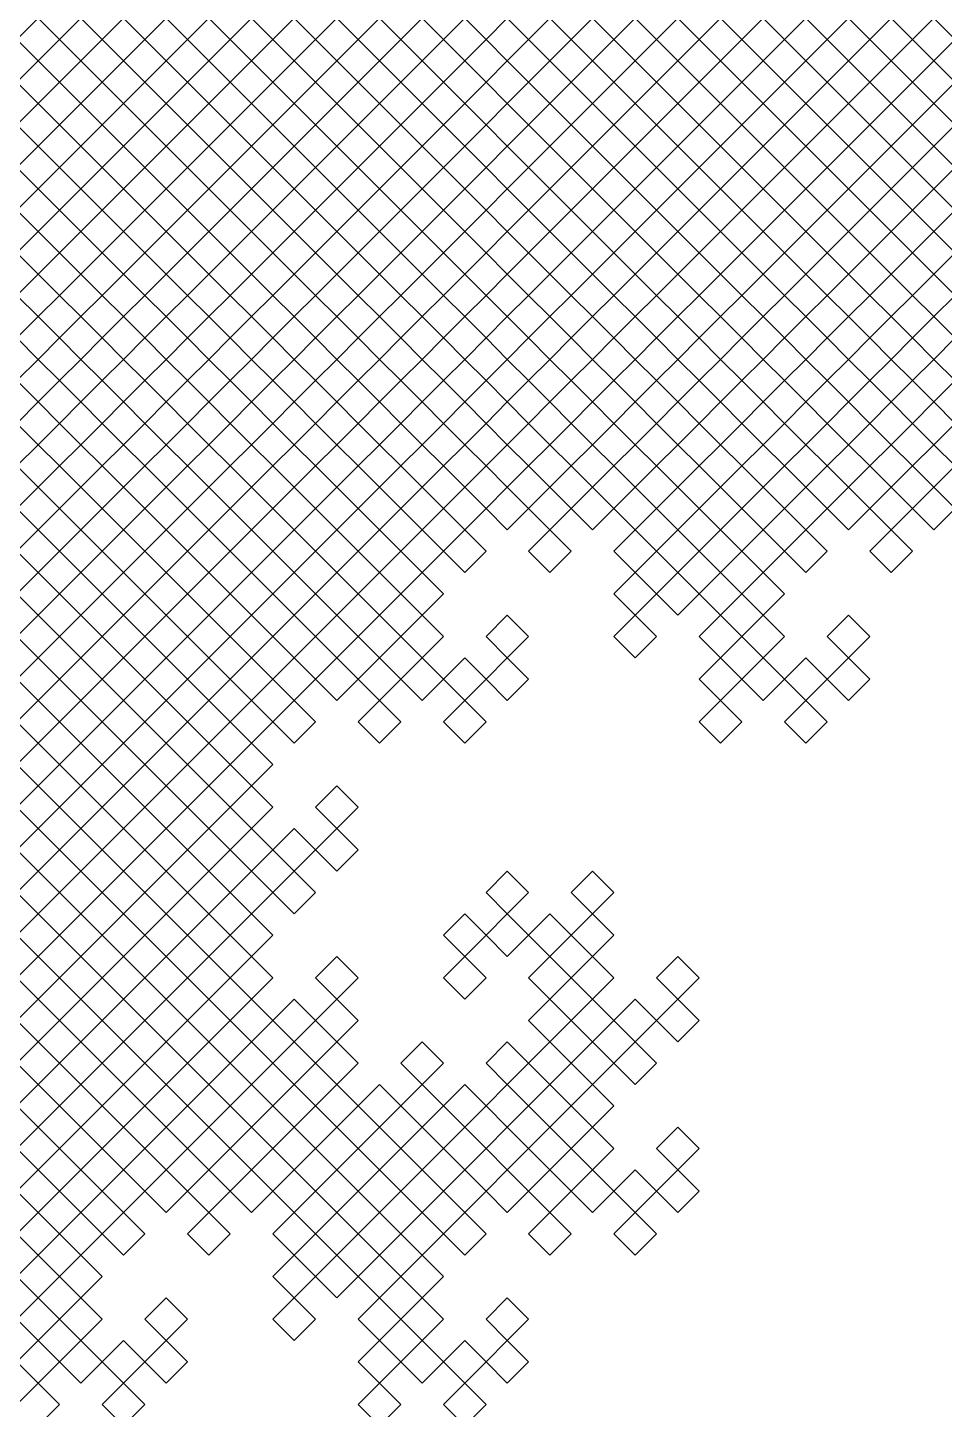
# Model space of a CAD drawing. Header units: metres. Extents: x -0.66 to 2.33, y -0.66 to 1.33.
# Drawn here: x 0.832 to 1.168, y -0.158 to 0.348 of the extents above; entities that cross this region are included whole.
import ezdxf

# ---------------------------------------------------------------- set-up
doc = ezdxf.new("R2010")
doc.units = ezdxf.units.M

msp = doc.modelspace()

# ---------------------------------------------------------------- linework, layer by layer
at = {"color": 6}
for points in [[(0.83594, 0.35156), (0.82812, 0.34375), (0.83594, 0.33594), (0.84375, 0.34375), (0.83594, 0.35156)], [(0.89844, 0.35156), (0.89062, 0.34375), (0.89844, 0.33594), (0.90625, 0.34375), (0.91406, 0.33594), (0.90625, 0.32812), (0.89844, 0.33594), (0.89062, 0.32812), (0.88281, 0.33594), (0.89062, 0.34375), (0.88281, 0.35156), (0.875, 0.34375), (0.88281, 0.33594), (0.875, 0.32812), (0.86719, 0.33594), (0.85938, 0.32812), (0.86719, 0.32031), (0.85938, 0.3125), (0.86719, 0.30469), (0.875, 0.3125), (0.88281, 0.30469), (0.875, 0.29688), (0.86719, 0.30469), (0.85938, 0.29688), (0.85156, 0.30469), (0.85938, 0.3125), (0.85156, 0.32031), (0.84375, 0.3125), (0.83594, 0.32031), (0.84375, 0.32812), (0.85156, 0.32031), (0.85938, 0.32812), (0.85156, 0.33594), (0.85938, 0.34375), (0.85156, 0.35156), (0.84375, 0.34375), (0.85156, 0.33594), (0.84375, 0.32812), (0.83594, 0.33594), (0.82812, 0.32812)], [(1.02344, 0.35156), (1.01562, 0.34375), (1.02344, 0.33594), (1.03125, 0.34375), (1.03906, 0.33594), (1.03125, 0.32812), (1.02344, 0.33594), (1.01562, 0.32812), (1.00781, 0.33594), (1.01562, 0.34375), (1.00781, 0.35156), (1, 0.34375), (1.00781, 0.33594), (1, 0.32812), (0.99219, 0.33594), (0.98438, 0.32812), (0.99219, 0.32031), (0.98438, 0.3125), (0.99219, 0.30469), (1, 0.3125), (1.00781, 0.30469), (1, 0.29688), (0.99219, 0.30469), (0.98438, 0.29688), (0.97656, 0.30469), (0.98438, 0.3125), (0.97656, 0.32031), (0.96875, 0.3125), (0.96094, 0.32031), (0.96875, 0.32812), (0.97656, 0.32031), (0.98438, 0.32812), (0.97656, 0.33594), (0.98438, 0.34375), (0.97656, 0.35156), (0.96875, 0.34375), (0.97656, 0.33594), (0.96875, 0.32812), (0.96094, 0.33594), (0.95312, 0.32812), (0.94531, 0.33594), (0.95312, 0.34375), (0.94531, 0.35156), (0.9375, 0.34375), (0.94531, 0.33594), (0.9375, 0.32812), (0.92969, 0.33594), (0.92188, 0.32812), (0.92969, 0.32031), (0.92188, 0.3125), (0.92969, 0.30469), (0.9375, 0.3125), (0.92969, 0.32031), (0.9375, 0.32812), (0.94531, 0.32031), (0.95312, 0.32812), (0.96094, 0.32031), (0.95312, 0.3125), (0.96094, 0.30469), (0.96875, 0.3125), (0.97656, 0.30469), (0.96875, 0.29688), (0.96094, 0.30469), (0.95312, 0.29688), (0.96094, 0.28906), (0.95312, 0.28125), (0.96094, 0.27344), (0.96875, 0.28125), (0.97656, 0.27344), (0.96875, 0.26562), (0.96094, 0.27344), (0.95312, 0.26562), (0.94531, 0.27344), (0.95312, 0.28125), (0.94531, 0.28906), (0.9375, 0.28125), (0.94531, 0.27344), (0.9375, 0.26562), (0.92969, 0.27344), (0.92188, 0.26562), (0.92969, 0.25781), (0.92188, 0.25), (0.92969, 0.24219), (0.9375, 0.25), (0.92969, 0.25781), (0.9375, 0.26562), (0.94531, 0.25781), (0.95312, 0.26562), (0.96094, 0.25781), (0.95312, 0.25), (0.96094, 0.24219), (0.96875, 0.25), (0.97656, 0.24219), (0.96875, 0.23438), (0.96094, 0.24219), (0.95312, 0.23438), (0.96094, 0.22656), (0.95312, 0.21875), (0.96094, 0.21094), (0.96875, 0.21875), (0.96094, 0.22656), (0.96875, 0.23438), (0.97656, 0.22656), (0.98438, 0.23438), (0.99219, 0.22656), (0.98438, 0.21875), (0.99219, 0.21094), (1, 0.21875), (0.99219, 0.22656), (1, 0.23438), (1.00781, 0.22656), (1.01562, 0.23438), (1.00781, 0.24219), (1.01562, 0.25), (1.00781, 0.25781), (1, 0.25), (0.99219, 0.25781), (1, 0.26562), (1.00781, 0.25781), (1.01562, 0.26562), (1.02344, 0.25781), (1.01562, 0.25), (1.02344, 0.24219), (1.03125, 0.25), (1.03906, 0.24219), (1.03125, 0.23438), (1.02344, 0.24219), (1.01562, 0.23438), (1.02344, 0.22656), (1.01562, 0.21875), (1.02344, 0.21094), (1.03125, 0.21875), (1.03906, 0.21094), (1.03125, 0.20312), (1.02344, 0.21094), (1.01562, 0.20312), (1.00781, 0.21094), (1.01562, 0.21875), (1.00781, 0.22656), (1, 0.21875), (1.00781, 0.21094), (1, 0.20312), (0.99219, 0.21094), (0.98438, 0.20312), (0.99219, 0.19531), (0.98438, 0.1875), (0.99219, 0.17969), (1, 0.1875), (1.00781, 0.17969), (1, 0.17188), (0.99219, 0.17969), (0.98438, 0.17188), (0.97656, 0.17969), (0.98438, 0.1875), (0.97656, 0.19531), (0.96875, 0.1875), (0.96094, 0.19531), (0.96875, 0.20312), (0.97656, 0.19531), (0.98438, 0.20312), (0.97656, 0.21094), (0.98438, 0.21875), (0.97656, 0.22656), (0.96875, 0.21875), (0.97656, 0.21094), (0.96875, 0.20312), (0.96094, 0.21094), (0.95312, 0.20312), (0.94531, 0.21094), (0.95312, 0.21875), (0.94531, 0.22656), (0.9375, 0.21875), (0.94531, 0.21094), (0.9375, 0.20312), (0.92969, 0.21094), (0.92188, 0.20312), (0.92969, 0.19531), (0.92188, 0.1875), (0.92969, 0.17969), (0.9375, 0.1875), (0.94531, 0.17969), (0.9375, 0.17188), (0.92969, 0.17969), (0.92188, 0.17188), (0.91406, 0.17969), (0.92188, 0.1875), (0.91406, 0.19531), (0.90625, 0.1875), (0.89844, 0.19531), (0.90625, 0.20312), (0.91406, 0.19531), (0.92188, 0.20312), (0.91406, 0.21094), (0.92188, 0.21875), (0.91406, 0.22656), (0.90625, 0.21875), (0.89844, 0.22656), (0.90625, 0.23438), (0.91406, 0.22656), (0.92188, 0.23438), (0.92969, 0.22656), (0.92188, 0.21875), (0.92969, 0.21094), (0.9375, 0.21875), (0.92969, 0.22656), (0.9375, 0.23438), (0.94531, 0.22656), (0.95312, 0.23438), (0.94531, 0.24219), (0.95312, 0.25), (0.94531, 0.25781), (0.9375, 0.25), (0.94531, 0.24219), (0.9375, 0.23438), (0.92969, 0.24219), (0.92188, 0.23438), (0.91406, 0.24219), (0.92188, 0.25), (0.91406, 0.25781), (0.90625, 0.25), (0.89844, 0.25781), (0.90625, 0.26562), (0.91406, 0.25781), (0.92188, 0.26562), (0.91406, 0.27344), (0.92188, 0.28125), (0.91406, 0.28906), (0.90625, 0.28125), (0.91406, 0.27344), (0.90625, 0.26562), (0.89844, 0.27344), (0.89062, 0.26562), (0.88281, 0.27344), (0.89062, 0.28125), (0.88281, 0.28906), (0.875, 0.28125), (0.88281, 0.27344), (0.875, 0.26562), (0.86719, 0.27344), (0.85938, 0.26562), (0.86719, 0.25781), (0.85938, 0.25), (0.86719, 0.24219), (0.875, 0.25), (0.88281, 0.24219), (0.875, 0.23438), (0.86719, 0.24219), (0.85938, 0.23438), (0.85156, 0.24219), (0.85938, 0.25), (0.85156, 0.25781), (0.84375, 0.25), (0.83594, 0.25781), (0.84375, 0.26562), (0.85156, 0.25781), (0.85938, 0.26562), (0.85156, 0.27344), (0.85938, 0.28125), (0.85156, 0.28906), (0.84375, 0.28125), (0.83594, 0.28906), (0.84375, 0.29688), (0.85156, 0.28906), (0.85938, 0.29688), (0.86719, 0.28906), (0.85938, 0.28125), (0.86719, 0.27344), (0.875, 0.28125), (0.86719, 0.28906), (0.875, 0.29688), (0.88281, 0.28906), (0.89062, 0.29688), (0.88281, 0.30469), (0.89062, 0.3125), (0.88281, 0.32031), (0.875, 0.3125), (0.86719, 0.32031), (0.875, 0.32812), (0.88281, 0.32031), (0.89062, 0.32812), (0.89844, 0.32031), (0.89062, 0.3125), (0.89844, 0.30469), (0.90625, 0.3125), (0.91406, 0.30469), (0.90625, 0.29688), (0.89844, 0.30469), (0.89062, 0.29688), (0.89844, 0.28906), (0.89062, 0.28125), (0.89844, 0.27344), (0.90625, 0.28125), (0.89844, 0.28906), (0.90625, 0.29688), (0.91406, 0.28906), (0.92188, 0.29688), (0.92969, 0.28906), (0.92188, 0.28125), (0.92969, 0.27344), (0.9375, 0.28125), (0.92969, 0.28906), (0.9375, 0.29688), (0.94531, 0.28906), (0.95312, 0.29688), (0.94531, 0.30469), (0.95312, 0.3125), (0.94531, 0.32031), (0.9375, 0.3125), (0.94531, 0.30469), (0.9375, 0.29688), (0.92969, 0.30469), (0.92188, 0.29688), (0.91406, 0.30469), (0.92188, 0.3125), (0.91406, 0.32031), (0.90625, 0.3125), (0.89844, 0.32031), (0.90625, 0.32812), (0.91406, 0.32031), (0.92188, 0.32812), (0.91406, 0.33594), (0.92188, 0.34375), (0.91406, 0.35156), (0.90625, 0.34375), (0.89844, 0.35156)], [(0.86719, 0.35156), (0.85938, 0.34375), (0.86719, 0.33594), (0.875, 0.34375), (0.86719, 0.35156)], [(0.92969, 0.35156), (0.92188, 0.34375), (0.92969, 0.33594), (0.9375, 0.34375), (0.92969, 0.35156)], [(0.96094, 0.35156), (0.95312, 0.34375), (0.96094, 0.33594), (0.96875, 0.34375), (0.96094, 0.35156)], [(0.99219, 0.35156), (0.98438, 0.34375), (0.99219, 0.33594), (1, 0.34375), (0.99219, 0.35156)], [(1.14844, 0.35156), (1.14062, 0.34375), (1.14844, 0.33594), (1.15625, 0.34375), (1.16406, 0.33594), (1.15625, 0.32812), (1.14844, 0.33594), (1.14062, 0.32812), (1.13281, 0.33594), (1.14062, 0.34375), (1.13281, 0.35156), (1.125, 0.34375), (1.13281, 0.33594), (1.125, 0.32812), (1.11719, 0.33594), (1.10938, 0.32812), (1.11719, 0.32031), (1.10938, 0.3125), (1.11719, 0.30469), (1.125, 0.3125), (1.13281, 0.30469), (1.125, 0.29688), (1.11719, 0.30469), (1.10938, 0.29688), (1.10156, 0.30469), (1.10938, 0.3125), (1.10156, 0.32031), (1.09375, 0.3125), (1.08594, 0.32031), (1.09375, 0.32812), (1.10156, 0.32031), (1.10938, 0.32812), (1.10156, 0.33594), (1.10938, 0.34375), (1.10156, 0.35156), (1.09375, 0.34375), (1.10156, 0.33594), (1.09375, 0.32812), (1.08594, 0.33594), (1.07812, 0.32812), (1.07031, 0.33594), (1.07812, 0.34375), (1.07031, 0.35156), (1.0625, 0.34375), (1.07031, 0.33594), (1.0625, 0.32812), (1.05469, 0.33594), (1.04688, 0.32812), (1.05469, 0.32031), (1.04688, 0.3125), (1.05469, 0.30469), (1.0625, 0.3125), (1.07031, 0.30469), (1.0625, 0.29688), (1.05469, 0.30469), (1.04688, 0.29688), (1.03906, 0.30469), (1.04688, 0.3125), (1.03906, 0.32031), (1.03125, 0.3125), (1.02344, 0.32031), (1.03125, 0.32812), (1.03906, 0.32031), (1.04688, 0.32812), (1.03906, 0.33594), (1.04688, 0.34375), (1.03906, 0.35156), (1.03125, 0.34375), (1.02344, 0.35156)], [(1.05469, 0.35156), (1.04688, 0.34375), (1.05469, 0.33594), (1.0625, 0.34375), (1.05469, 0.35156)], [(1.08594, 0.35156), (1.07812, 0.34375), (1.08594, 0.33594), (1.09375, 0.34375), (1.08594, 0.35156)], [(1.11719, 0.35156), (1.10938, 0.34375), (1.11719, 0.33594), (1.125, 0.34375), (1.11719, 0.35156)], [(1.17188, 0.29688), (1.16406, 0.30469), (1.17188, 0.3125), (1.16406, 0.32031), (1.15625, 0.3125), (1.14844, 0.32031), (1.15625, 0.32812), (1.16406, 0.32031), (1.17188, 0.32812), (1.16406, 0.33594), (1.17188, 0.34375), (1.16406, 0.35156), (1.15625, 0.34375), (1.14844, 0.35156)], [(0.82812, 0.32812), (0.83594, 0.32031), (0.82812, 0.3125), (0.83594, 0.30469), (0.84375, 0.3125), (0.85156, 0.30469), (0.84375, 0.29688), (0.83594, 0.30469), (0.82812, 0.29688), (0.83594, 0.28906), (0.82812, 0.28125), (0.83594, 0.27344), (0.84375, 0.28125), (0.85156, 0.27344), (0.84375, 0.26562), (0.83594, 0.27344), (0.82812, 0.26562)], [(0.83594, -0.16406), (0.84375, -0.15625), (0.83594, -0.14844), (0.84375, -0.14062), (0.85156, -0.14844), (0.85938, -0.14062), (0.86719, -0.14844), (0.85938, -0.15625), (0.86719, -0.16406), (0.875, -0.15625), (0.86719, -0.14844), (0.875, -0.14062), (0.88281, -0.14844), (0.89062, -0.14062), (0.88281, -0.13281), (0.89062, -0.125), (0.88281, -0.11719), (0.875, -0.125), (0.88281, -0.13281), (0.875, -0.14062), (0.86719, -0.13281), (0.85938, -0.14062), (0.85156, -0.13281), (0.85938, -0.125), (0.85156, -0.11719), (0.84375, -0.125), (0.83594, -0.11719), (0.84375, -0.10938), (0.85156, -0.11719), (0.85938, -0.10938), (0.85156, -0.10156), (0.85938, -0.09375), (0.85156, -0.08594), (0.84375, -0.09375), (0.83594, -0.08594), (0.84375, -0.07812), (0.85156, -0.08594), (0.85938, -0.07812), (0.86719, -0.08594), (0.85938, -0.09375), (0.86719, -0.10156), (0.875, -0.09375), (0.86719, -0.08594), (0.875, -0.07812), (0.88281, -0.08594), (0.89062, -0.07812), (0.88281, -0.07031), (0.89062, -0.0625), (0.88281, -0.05469), (0.875, -0.0625), (0.86719, -0.05469), (0.875, -0.04688), (0.88281, -0.05469), (0.89062, -0.04688), (0.89844, -0.05469), (0.89062, -0.0625), (0.89844, -0.07031), (0.90625, -0.0625), (0.91406, -0.07031), (0.90625, -0.07812), (0.89844, -0.07031), (0.89062, -0.07812), (0.89844, -0.08594), (0.89062, -0.09375), (0.89844, -0.10156), (0.90625, -0.09375), (0.89844, -0.08594), (0.90625, -0.07812), (0.91406, -0.08594), (0.92188, -0.07812), (0.92969, -0.08594), (0.92188, -0.09375), (0.92969, -0.10156), (0.9375, -0.09375), (0.92969, -0.08594), (0.9375, -0.07812), (0.94531, -0.08594), (0.95312, -0.07812), (0.94531, -0.07031), (0.95312, -0.0625), (0.94531, -0.05469), (0.9375, -0.0625), (0.92969, -0.05469), (0.9375, -0.04688), (0.94531, -0.05469), (0.95312, -0.04688), (0.96094, -0.05469), (0.95312, -0.0625), (0.96094, -0.07031), (0.96875, -0.0625), (0.97656, -0.07031), (0.96875, -0.07812), (0.96094, -0.07031), (0.95312, -0.07812), (0.96094, -0.08594), (0.95312, -0.09375), (0.96094, -0.10156), (0.96875, -0.09375), (0.97656, -0.10156), (0.96875, -0.10938), (0.96094, -0.10156), (0.95312, -0.10938), (0.94531, -0.10156), (0.95312, -0.09375), (0.94531, -0.08594), (0.9375, -0.09375), (0.94531, -0.10156), (0.9375, -0.10938), (0.92969, -0.10156), (0.92188, -0.10938), (0.92969, -0.11719), (0.92188, -0.125), (0.92969, -0.13281), (0.9375, -0.125), (0.92969, -0.11719), (0.9375, -0.10938), (0.94531, -0.11719), (0.95312, -0.10938), (0.96094, -0.11719), (0.95312, -0.125), (0.96094, -0.13281), (0.96875, -0.125), (0.97656, -0.13281), (0.96875, -0.14062), (0.96094, -0.13281), (0.95312, -0.14062), (0.96094, -0.14844), (0.95312, -0.15625), (0.96094, -0.16406), (0.96875, -0.15625), (0.96094, -0.14844), (0.96875, -0.14062), (0.97656, -0.14844), (0.98438, -0.14062), (0.99219, -0.14844), (0.98438, -0.15625), (0.99219, -0.16406), (1, -0.15625), (0.99219, -0.14844), (1, -0.14062), (1.00781, -0.14844), (1.01562, -0.14062), (1.00781, -0.13281), (1.01562, -0.125), (1.00781, -0.11719), (1, -0.125), (1.00781, -0.13281), (1, -0.14062), (0.99219, -0.13281), (0.98438, -0.14062), (0.97656, -0.13281), (0.98438, -0.125), (0.97656, -0.11719), (0.96875, -0.125), (0.96094, -0.11719), (0.96875, -0.10938), (0.97656, -0.11719), (0.98438, -0.10938), (0.97656, -0.10156), (0.98438, -0.09375), (0.97656, -0.08594), (0.96875, -0.09375), (0.96094, -0.08594), (0.96875, -0.07812), (0.97656, -0.08594), (0.98438, -0.07812), (0.99219, -0.08594), (0.98438, -0.09375), (0.99219, -0.10156), (1, -0.09375), (0.99219, -0.08594), (1, -0.07812), (1.00781, -0.08594), (1.01562, -0.07812), (1.00781, -0.07031), (1.01562, -0.0625), (1.00781, -0.05469), (1, -0.0625), (0.99219, -0.05469), (1, -0.04688), (1.00781, -0.05469), (1.01562, -0.04688), (1.02344, -0.05469), (1.01562, -0.0625), (1.02344, -0.07031), (1.03125, -0.0625), (1.03906, -0.07031), (1.03125, -0.07812), (1.02344, -0.07031), (1.01562, -0.07812), (1.02344, -0.08594), (1.01562, -0.09375), (1.02344, -0.10156), (1.03125, -0.09375), (1.02344, -0.08594), (1.03125, -0.07812), (1.03906, -0.08594), (1.04688, -0.07812), (1.05469, -0.08594), (1.04688, -0.09375), (1.05469, -0.10156), (1.0625, -0.09375), (1.05469, -0.08594), (1.0625, -0.07812), (1.07031, -0.08594), (1.07812, -0.07812), (1.07031, -0.07031), (1.07812, -0.0625), (1.07031, -0.05469), (1.0625, -0.0625), (1.07031, -0.07031), (1.0625, -0.07812), (1.05469, -0.07031), (1.04688, -0.07812), (1.03906, -0.07031), (1.04688, -0.0625), (1.03906, -0.05469), (1.03125, -0.0625), (1.02344, -0.05469), (1.03125, -0.04688), (1.03906, -0.05469), (1.04688, -0.04688), (1.03906, -0.03906), (1.04688, -0.03125), (1.03906, -0.02344), (1.03125, -0.03125), (1.02344, -0.02344), (1.03125, -0.01562), (1.03906, -0.02344), (1.04688, -0.01562), (1.05469, -0.02344), (1.04688, -0.03125), (1.05469, -0.03906), (1.0625, -0.03125), (1.05469, -0.02344), (1.0625, -0.01562), (1.07031, -0.02344), (1.07812, -0.01562), (1.07031, -0.00781), (1.07812, 0), (1.07031, 0.00781), (1.0625, 0), (1.07031, -0.00781), (1.0625, -0.01562), (1.05469, -0.00781), (1.04688, -0.01562), (1.03906, -0.00781), (1.04688, 0), (1.03906, 0.00781), (1.03125, 0), (1.02344, 0.00781), (1.03125, 0.01562), (1.03906, 0.00781), (1.04688, 0.01562), (1.03906, 0.02344), (1.04688, 0.03125), (1.03906, 0.03906), (1.03125, 0.03125), (1.03906, 0.02344), (1.03125, 0.01562), (1.02344, 0.02344), (1.01562, 0.01562), (1.00781, 0.02344), (1.01562, 0.03125), (1.00781, 0.03906), (1, 0.03125), (1.00781, 0.02344), (1, 0.01562), (0.99219, 0.02344), (0.98438, 0.01562), (0.99219, 0.00781), (0.98438, 0), (0.99219, -0.00781), (1, 0), (0.99219, 0.00781), (1, 0.01562), (1.00781, 0.00781), (1.01562, 0.01562), (1.02344, 0.00781), (1.01562, 0), (1.02344, -0.00781), (1.03125, 0), (1.03906, -0.00781), (1.03125, -0.01562), (1.02344, -0.00781), (1.01562, -0.01562), (1.02344, -0.02344), (1.01562, -0.03125), (1.02344, -0.03906), (1.03125, -0.03125), (1.03906, -0.03906), (1.03125, -0.04688), (1.02344, -0.03906), (1.01562, -0.04688), (1.00781, -0.03906), (1.01562, -0.03125), (1.00781, -0.02344), (1, -0.03125), (1.00781, -0.03906), (1, -0.04688), (0.99219, -0.03906), (0.98438, -0.04688), (0.99219, -0.05469), (0.98438, -0.0625), (0.99219, -0.07031), (1, -0.0625), (1.00781, -0.07031), (1, -0.07812), (0.99219, -0.07031), (0.98438, -0.07812), (0.97656, -0.07031), (0.98438, -0.0625), (0.97656, -0.05469), (0.96875, -0.0625), (0.96094, -0.05469), (0.96875, -0.04688), (0.97656, -0.05469), (0.98438, -0.04688), (0.97656, -0.03906), (0.98438, -0.03125), (0.97656, -0.02344), (0.96875, -0.03125), (0.97656, -0.03906), (0.96875, -0.04688), (0.96094, -0.03906), (0.95312, -0.04688), (0.94531, -0.03906), (0.95312, -0.03125), (0.94531, -0.02344), (0.9375, -0.03125), (0.94531, -0.03906), (0.9375, -0.04688), (0.92969, -0.03906), (0.92188, -0.04688), (0.92969, -0.05469), (0.92188, -0.0625), (0.92969, -0.07031), (0.9375, -0.0625), (0.94531, -0.07031), (0.9375, -0.07812), (0.92969, -0.07031), (0.92188, -0.07812), (0.91406, -0.07031), (0.92188, -0.0625), (0.91406, -0.05469), (0.90625, -0.0625), (0.89844, -0.05469), (0.90625, -0.04688), (0.91406, -0.05469), (0.92188, -0.04688), (0.91406, -0.03906), (0.92188, -0.03125), (0.91406, -0.02344), (0.90625, -0.03125), (0.89844, -0.02344), (0.90625, -0.01562), (0.91406, -0.02344), (0.92188, -0.01562), (0.92969, -0.02344), (0.92188, -0.03125), (0.92969, -0.03906), (0.9375, -0.03125), (0.92969, -0.02344), (0.9375, -0.01562), (0.94531, -0.02344), (0.95312, -0.01562), (0.94531, -0.00781), (0.95312, 0), (0.94531, 0.00781), (0.9375, 0), (0.94531, -0.00781), (0.9375, -0.01562), (0.92969, -0.00781), (0.92188, -0.01562), (0.91406, -0.00781), (0.92188, 0), (0.91406, 0.00781), (0.90625, 0), (0.89844, 0.00781), (0.90625, 0.01562), (0.91406, 0.00781), (0.92188, 0.01562), (0.91406, 0.02344), (0.92188, 0.03125), (0.91406, 0.03906), (0.90625, 0.03125), (0.91406, 0.02344), (0.90625, 0.01562), (0.89844, 0.02344), (0.89062, 0.01562), (0.88281, 0.02344), (0.89062, 0.03125), (0.88281, 0.03906), (0.875, 0.03125), (0.88281, 0.02344), (0.875, 0.01562), (0.86719, 0.02344), (0.85938, 0.01562), (0.86719, 0.00781), (0.85938, 0), (0.86719, -0.00781), (0.875, 0), (0.88281, -0.00781), (0.875, -0.01562), (0.86719, -0.00781), (0.85938, -0.01562), (0.85156, -0.00781), (0.85938, 0), (0.85156, 0.00781), (0.84375, 0), (0.83594, 0.00781), (0.84375, 0.01562), (0.85156, 0.00781), (0.85938, 0.01562), (0.85156, 0.02344), (0.85938, 0.03125), (0.85156, 0.03906), (0.84375, 0.03125), (0.83594, 0.03906), (0.84375, 0.04688), (0.85156, 0.03906), (0.85938, 0.04688), (0.86719, 0.03906), (0.85938, 0.03125), (0.86719, 0.02344), (0.875, 0.03125), (0.86719, 0.03906), (0.875, 0.04688), (0.88281, 0.03906), (0.89062, 0.04688), (0.88281, 0.05469), (0.89062, 0.0625), (0.88281, 0.07031), (0.875, 0.0625), (0.86719, 0.07031), (0.875, 0.07812), (0.88281, 0.07031), (0.89062, 0.07812), (0.89844, 0.07031), (0.89062, 0.0625), (0.89844, 0.05469), (0.90625, 0.0625), (0.91406, 0.05469), (0.90625, 0.04688), (0.89844, 0.05469), (0.89062, 0.04688), (0.89844, 0.03906), (0.89062, 0.03125), (0.89844, 0.02344), (0.90625, 0.03125), (0.89844, 0.03906), (0.90625, 0.04688), (0.91406, 0.03906), (0.92188, 0.04688), (0.92969, 0.03906), (0.92188, 0.03125), (0.92969, 0.02344), (0.9375, 0.03125), (0.92969, 0.03906), (0.9375, 0.04688), (0.94531, 0.03906), (0.95312, 0.04688), (0.94531, 0.05469), (0.95312, 0.0625), (0.94531, 0.07031), (0.9375, 0.0625), (0.94531, 0.05469), (0.9375, 0.04688), (0.92969, 0.05469), (0.92188, 0.04688), (0.91406, 0.05469), (0.92188, 0.0625), (0.91406, 0.07031), (0.90625, 0.0625), (0.89844, 0.07031), (0.90625, 0.07812), (0.91406, 0.07031), (0.92188, 0.07812), (0.91406, 0.08594), (0.92188, 0.09375), (0.91406, 0.10156), (0.90625, 0.09375), (0.89844, 0.10156), (0.90625, 0.10938), (0.91406, 0.10156), (0.92188, 0.10938), (0.92969, 0.10156), (0.92188, 0.09375), (0.92969, 0.08594), (0.9375, 0.09375), (0.92969, 0.10156), (0.9375, 0.10938), (0.94531, 0.10156), (0.95312, 0.10938), (0.94531, 0.11719), (0.95312, 0.125), (0.94531, 0.13281), (0.9375, 0.125), (0.94531, 0.11719), (0.9375, 0.10938), (0.92969, 0.11719), (0.92188, 0.10938), (0.91406, 0.11719), (0.92188, 0.125), (0.91406, 0.13281), (0.90625, 0.125), (0.89844, 0.13281), (0.90625, 0.14062), (0.91406, 0.13281), (0.92188, 0.14062), (0.91406, 0.14844), (0.92188, 0.15625), (0.91406, 0.16406), (0.90625, 0.15625), (0.91406, 0.14844), (0.90625, 0.14062), (0.89844, 0.14844), (0.89062, 0.14062), (0.88281, 0.14844), (0.89062, 0.15625), (0.88281, 0.16406), (0.875, 0.15625), (0.88281, 0.14844), (0.875, 0.14062), (0.86719, 0.14844), (0.85938, 0.14062), (0.86719, 0.13281), (0.85938, 0.125), (0.86719, 0.11719), (0.875, 0.125), (0.88281, 0.11719), (0.875, 0.10938), (0.86719, 0.11719), (0.85938, 0.10938), (0.85156, 0.11719), (0.85938, 0.125), (0.85156, 0.13281), (0.84375, 0.125), (0.83594, 0.13281), (0.84375, 0.14062), (0.85156, 0.13281), (0.85938, 0.14062), (0.85156, 0.14844), (0.85938, 0.15625), (0.85156, 0.16406), (0.84375, 0.15625), (0.83594, 0.16406), (0.84375, 0.17188), (0.85156, 0.16406), (0.85938, 0.17188), (0.86719, 0.16406), (0.85938, 0.15625), (0.86719, 0.14844), (0.875, 0.15625), (0.86719, 0.16406), (0.875, 0.17188), (0.88281, 0.16406), (0.89062, 0.17188), (0.88281, 0.17969), (0.89062, 0.1875), (0.88281, 0.19531), (0.875, 0.1875), (0.86719, 0.19531), (0.875, 0.20312), (0.88281, 0.19531), (0.89062, 0.20312), (0.89844, 0.19531), (0.89062, 0.1875), (0.89844, 0.17969), (0.90625, 0.1875), (0.91406, 0.17969), (0.90625, 0.17188), (0.89844, 0.17969), (0.89062, 0.17188), (0.89844, 0.16406), (0.89062, 0.15625), (0.89844, 0.14844), (0.90625, 0.15625), (0.89844, 0.16406), (0.90625, 0.17188), (0.91406, 0.16406), (0.92188, 0.17188), (0.92969, 0.16406), (0.92188, 0.15625), (0.92969, 0.14844), (0.9375, 0.15625), (0.92969, 0.16406), (0.9375, 0.17188), (0.94531, 0.16406), (0.95312, 0.17188), (0.94531, 0.17969), (0.95312, 0.1875), (0.94531, 0.19531), (0.9375, 0.1875), (0.92969, 0.19531), (0.9375, 0.20312), (0.94531, 0.19531), (0.95312, 0.20312), (0.96094, 0.19531), (0.95312, 0.1875), (0.96094, 0.17969), (0.96875, 0.1875), (0.97656, 0.17969), (0.96875, 0.17188), (0.96094, 0.17969), (0.95312, 0.17188), (0.96094, 0.16406), (0.95312, 0.15625), (0.96094, 0.14844), (0.96875, 0.15625), (0.97656, 0.14844), (0.96875, 0.14062), (0.96094, 0.14844), (0.95312, 0.14062), (0.94531, 0.14844), (0.95312, 0.15625), (0.94531, 0.16406), (0.9375, 0.15625), (0.94531, 0.14844), (0.9375, 0.14062), (0.92969, 0.14844), (0.92188, 0.14062), (0.92969, 0.13281), (0.92188, 0.125), (0.92969, 0.11719), (0.9375, 0.125), (0.92969, 0.13281), (0.9375, 0.14062), (0.94531, 0.13281), (0.95312, 0.14062), (0.96094, 0.13281), (0.95312, 0.125), (0.96094, 0.11719), (0.96875, 0.125), (0.97656, 0.11719), (0.96875, 0.10938), (0.96094, 0.11719), (0.95312, 0.10938), (0.96094, 0.10156), (0.95312, 0.09375), (0.96094, 0.08594), (0.96875, 0.09375), (0.96094, 0.10156), (0.96875, 0.10938), (0.97656, 0.10156), (0.98438, 0.10938), (0.99219, 0.10156), (0.98438, 0.09375), (0.99219, 0.08594), (1, 0.09375), (0.99219, 0.10156), (1, 0.10938), (1.00781, 0.10156), (1.01562, 0.10938), (1.00781, 0.11719), (1.01562, 0.125), (1.00781, 0.13281), (1, 0.125), (1.00781, 0.11719), (1, 0.10938), (0.99219, 0.11719), (0.98438, 0.10938), (0.97656, 0.11719), (0.98438, 0.125), (0.97656, 0.13281), (0.96875, 0.125), (0.96094, 0.13281), (0.96875, 0.14062), (0.97656, 0.13281), (0.98438, 0.14062), (0.97656, 0.14844), (0.98438, 0.15625), (0.97656, 0.16406), (0.96875, 0.15625), (0.96094, 0.16406), (0.96875, 0.17188), (0.97656, 0.16406), (0.98438, 0.17188), (0.99219, 0.16406), (0.98438, 0.15625), (0.99219, 0.14844), (1, 0.15625), (0.99219, 0.16406), (1, 0.17188), (1.00781, 0.16406), (1.01562, 0.17188), (1.00781, 0.17969), (1.01562, 0.1875), (1.00781, 0.19531), (1, 0.1875), (0.99219, 0.19531), (1, 0.20312), (1.00781, 0.19531), (1.01562, 0.20312), (1.02344, 0.19531), (1.01562, 0.1875), (1.02344, 0.17969), (1.03125, 0.1875), (1.03906, 0.17969), (1.03125, 0.17188), (1.02344, 0.17969), (1.01562, 0.17188), (1.02344, 0.16406), (1.01562, 0.15625), (1.02344, 0.14844), (1.03125, 0.15625), (1.02344, 0.16406), (1.03125, 0.17188), (1.03906, 0.16406), (1.04688, 0.17188), (1.05469, 0.16406), (1.04688, 0.15625), (1.05469, 0.14844), (1.0625, 0.15625), (1.05469, 0.16406), (1.0625, 0.17188), (1.07031, 0.16406), (1.07812, 0.17188), (1.07031, 0.17969), (1.07812, 0.1875), (1.07031, 0.19531), (1.0625, 0.1875), (1.07031, 0.17969), (1.0625, 0.17188), (1.05469, 0.17969), (1.04688, 0.17188), (1.03906, 0.17969), (1.04688, 0.1875), (1.03906, 0.19531), (1.03125, 0.1875), (1.02344, 0.19531), (1.03125, 0.20312), (1.03906, 0.19531), (1.04688, 0.20312), (1.03906, 0.21094), (1.04688, 0.21875), (1.03906, 0.22656), (1.03125, 0.21875), (1.02344, 0.22656), (1.03125, 0.23438), (1.03906, 0.22656), (1.04688, 0.23438), (1.05469, 0.22656), (1.04688, 0.21875), (1.05469, 0.21094), (1.0625, 0.21875), (1.05469, 0.22656), (1.0625, 0.23438), (1.07031, 0.22656), (1.07812, 0.23438), (1.07031, 0.24219), (1.07812, 0.25), (1.07031, 0.25781), (1.0625, 0.25), (1.07031, 0.24219), (1.0625, 0.23438), (1.05469, 0.24219), (1.04688, 0.23438), (1.03906, 0.24219), (1.04688, 0.25), (1.03906, 0.25781), (1.03125, 0.25), (1.02344, 0.25781), (1.03125, 0.26562), (1.03906, 0.25781), (1.04688, 0.26562), (1.03906, 0.27344), (1.04688, 0.28125), (1.03906, 0.28906), (1.03125, 0.28125), (1.03906, 0.27344), (1.03125, 0.26562), (1.02344, 0.27344), (1.01562, 0.26562), (1.00781, 0.27344), (1.01562, 0.28125), (1.00781, 0.28906), (1, 0.28125), (1.00781, 0.27344), (1, 0.26562), (0.99219, 0.27344), (0.98438, 0.26562), (0.99219, 0.25781), (0.98438, 0.25), (0.99219, 0.24219), (1, 0.25), (1.00781, 0.24219), (1, 0.23438), (0.99219, 0.24219), (0.98438, 0.23438), (0.97656, 0.24219), (0.98438, 0.25), (0.97656, 0.25781), (0.96875, 0.25), (0.96094, 0.25781), (0.96875, 0.26562), (0.97656, 0.25781), (0.98438, 0.26562), (0.97656, 0.27344), (0.98438, 0.28125), (0.97656, 0.28906), (0.96875, 0.28125), (0.96094, 0.28906), (0.96875, 0.29688), (0.97656, 0.28906), (0.98438, 0.29688), (0.99219, 0.28906), (0.98438, 0.28125), (0.99219, 0.27344), (1, 0.28125), (0.99219, 0.28906), (1, 0.29688), (1.00781, 0.28906), (1.01562, 0.29688), (1.00781, 0.30469), (1.01562, 0.3125), (1.00781, 0.32031), (1, 0.3125), (0.99219, 0.32031), (1, 0.32812), (1.00781, 0.32031), (1.01562, 0.32812), (1.02344, 0.32031), (1.01562, 0.3125), (1.02344, 0.30469), (1.03125, 0.3125), (1.03906, 0.30469), (1.03125, 0.29688), (1.02344, 0.30469), (1.01562, 0.29688), (1.02344, 0.28906), (1.01562, 0.28125), (1.02344, 0.27344), (1.03125, 0.28125), (1.02344, 0.28906), (1.03125, 0.29688), (1.03906, 0.28906), (1.04688, 0.29688), (1.05469, 0.28906), (1.04688, 0.28125), (1.05469, 0.27344), (1.0625, 0.28125), (1.05469, 0.28906), (1.0625, 0.29688), (1.07031, 0.28906), (1.07812, 0.29688), (1.07031, 0.30469), (1.07812, 0.3125), (1.07031, 0.32031), (1.0625, 0.3125), (1.05469, 0.32031), (1.0625, 0.32812), (1.07031, 0.32031), (1.07812, 0.32812), (1.08594, 0.32031), (1.07812, 0.3125), (1.08594, 0.30469), (1.09375, 0.3125), (1.10156, 0.30469), (1.09375, 0.29688), (1.08594, 0.30469), (1.07812, 0.29688), (1.08594, 0.28906), (1.07812, 0.28125), (1.08594, 0.27344), (1.09375, 0.28125), (1.10156, 0.27344), (1.09375, 0.26562), (1.08594, 0.27344), (1.07812, 0.26562), (1.07031, 0.27344), (1.07812, 0.28125), (1.07031, 0.28906), (1.0625, 0.28125), (1.07031, 0.27344), (1.0625, 0.26562), (1.05469, 0.27344), (1.04688, 0.26562), (1.05469, 0.25781), (1.04688, 0.25), (1.05469, 0.24219), (1.0625, 0.25), (1.05469, 0.25781), (1.0625, 0.26562), (1.07031, 0.25781), (1.07812, 0.26562), (1.08594, 0.25781), (1.07812, 0.25), (1.08594, 0.24219), (1.09375, 0.25), (1.10156, 0.24219), (1.09375, 0.23438), (1.08594, 0.24219), (1.07812, 0.23438), (1.08594, 0.22656), (1.07812, 0.21875), (1.08594, 0.21094), (1.09375, 0.21875), (1.08594, 0.22656), (1.09375, 0.23438), (1.10156, 0.22656), (1.10938, 0.23438), (1.11719, 0.22656), (1.10938, 0.21875), (1.11719, 0.21094), (1.125, 0.21875), (1.11719, 0.22656), (1.125, 0.23438), (1.13281, 0.22656), (1.14062, 0.23438), (1.13281, 0.24219), (1.14062, 0.25), (1.13281, 0.25781), (1.125, 0.25), (1.11719, 0.25781), (1.125, 0.26562), (1.13281, 0.25781), (1.14062, 0.26562), (1.14844, 0.25781), (1.14062, 0.25), (1.14844, 0.24219), (1.15625, 0.25), (1.16406, 0.24219), (1.15625, 0.23438), (1.14844, 0.24219), (1.14062, 0.23438), (1.14844, 0.22656), (1.14062, 0.21875), (1.14844, 0.21094), (1.15625, 0.21875), (1.16406, 0.21094), (1.15625, 0.20312), (1.14844, 0.21094), (1.14062, 0.20312), (1.13281, 0.21094), (1.14062, 0.21875), (1.13281, 0.22656), (1.125, 0.21875), (1.13281, 0.21094), (1.125, 0.20312), (1.11719, 0.21094), (1.10938, 0.20312), (1.11719, 0.19531), (1.10938, 0.1875), (1.11719, 0.17969), (1.125, 0.1875), (1.13281, 0.17969), (1.125, 0.17188), (1.11719, 0.17969), (1.10938, 0.17188), (1.10156, 0.17969), (1.10938, 0.1875), (1.10156, 0.19531), (1.09375, 0.1875), (1.08594, 0.19531), (1.09375, 0.20312), (1.10156, 0.19531), (1.10938, 0.20312), (1.10156, 0.21094), (1.10938, 0.21875), (1.10156, 0.22656), (1.09375, 0.21875), (1.10156, 0.21094), (1.09375, 0.20312), (1.08594, 0.21094), (1.07812, 0.20312), (1.07031, 0.21094), (1.07812, 0.21875), (1.07031, 0.22656), (1.0625, 0.21875), (1.07031, 0.21094), (1.0625, 0.20312), (1.05469, 0.21094), (1.04688, 0.20312), (1.05469, 0.19531), (1.04688, 0.1875), (1.05469, 0.17969), (1.0625, 0.1875), (1.05469, 0.19531), (1.0625, 0.20312), (1.07031, 0.19531), (1.07812, 0.20312), (1.08594, 0.19531), (1.07812, 0.1875), (1.08594, 0.17969), (1.09375, 0.1875), (1.10156, 0.17969), (1.09375, 0.17188), (1.08594, 0.17969), (1.07812, 0.17188), (1.08594, 0.16406), (1.07812, 0.15625), (1.08594, 0.14844), (1.09375, 0.15625), (1.10156, 0.14844), (1.09375, 0.14062), (1.08594, 0.14844), (1.07812, 0.14062), (1.07031, 0.14844), (1.07812, 0.15625), (1.07031, 0.16406), (1.0625, 0.15625), (1.07031, 0.14844), (1.0625, 0.14062), (1.05469, 0.14844), (1.04688, 0.14062), (1.05469, 0.13281), (1.04688, 0.125), (1.05469, 0.11719), (1.0625, 0.125), (1.05469, 0.13281), (1.0625, 0.14062), (1.07031, 0.13281), (1.07812, 0.14062), (1.08594, 0.13281), (1.07812, 0.125), (1.08594, 0.11719), (1.09375, 0.125), (1.10156, 0.11719), (1.09375, 0.10938), (1.08594, 0.11719), (1.07812, 0.10938), (1.08594, 0.10156), (1.07812, 0.09375), (1.08594, 0.08594), (1.09375, 0.09375), (1.08594, 0.10156), (1.09375, 0.10938), (1.10156, 0.10156), (1.10938, 0.10938), (1.11719, 0.10156), (1.10938, 0.09375), (1.11719, 0.08594), (1.125, 0.09375), (1.11719, 0.10156), (1.125, 0.10938), (1.13281, 0.10156), (1.14062, 0.10938), (1.13281, 0.11719), (1.14062, 0.125), (1.13281, 0.13281), (1.125, 0.125), (1.13281, 0.11719), (1.125, 0.10938), (1.11719, 0.11719), (1.10938, 0.10938), (1.10156, 0.11719), (1.10938, 0.125), (1.10156, 0.13281), (1.09375, 0.125), (1.08594, 0.13281), (1.09375, 0.14062), (1.10156, 0.13281), (1.10938, 0.14062), (1.10156, 0.14844), (1.10938, 0.15625), (1.10156, 0.16406), (1.09375, 0.15625), (1.08594, 0.16406), (1.09375, 0.17188), (1.10156, 0.16406), (1.10938, 0.17188), (1.11719, 0.16406), (1.10938, 0.15625), (1.11719, 0.14844), (1.125, 0.15625), (1.11719, 0.16406), (1.125, 0.17188), (1.13281, 0.16406), (1.14062, 0.17188), (1.13281, 0.17969), (1.14062, 0.1875), (1.13281, 0.19531), (1.125, 0.1875), (1.11719, 0.19531), (1.125, 0.20312), (1.13281, 0.19531), (1.14062, 0.20312), (1.14844, 0.19531), (1.14062, 0.1875), (1.14844, 0.17969), (1.15625, 0.1875), (1.16406, 0.17969), (1.15625, 0.17188), (1.14844, 0.17969), (1.14062, 0.17188), (1.14844, 0.16406), (1.14062, 0.15625), (1.14844, 0.14844), (1.15625, 0.15625), (1.14844, 0.16406), (1.15625, 0.17188), (1.16406, 0.16406), (1.17188, 0.17188)], [(1.17188, 0.23438), (1.16406, 0.24219), (1.17188, 0.25), (1.16406, 0.25781), (1.15625, 0.25), (1.14844, 0.25781), (1.15625, 0.26562), (1.16406, 0.25781), (1.17188, 0.26562), (1.16406, 0.27344), (1.17188, 0.28125), (1.16406, 0.28906), (1.15625, 0.28125), (1.16406, 0.27344), (1.15625, 0.26562), (1.14844, 0.27344), (1.14062, 0.26562), (1.13281, 0.27344), (1.14062, 0.28125), (1.13281, 0.28906), (1.125, 0.28125), (1.13281, 0.27344), (1.125, 0.26562), (1.11719, 0.27344), (1.10938, 0.26562), (1.11719, 0.25781), (1.10938, 0.25), (1.11719, 0.24219), (1.125, 0.25), (1.13281, 0.24219), (1.125, 0.23438), (1.11719, 0.24219), (1.10938, 0.23438), (1.10156, 0.24219), (1.10938, 0.25), (1.10156, 0.25781), (1.09375, 0.25), (1.08594, 0.25781), (1.09375, 0.26562), (1.10156, 0.25781), (1.10938, 0.26562), (1.10156, 0.27344), (1.10938, 0.28125), (1.10156, 0.28906), (1.09375, 0.28125), (1.08594, 0.28906), (1.09375, 0.29688), (1.10156, 0.28906), (1.10938, 0.29688), (1.11719, 0.28906), (1.10938, 0.28125), (1.11719, 0.27344), (1.125, 0.28125), (1.11719, 0.28906), (1.125, 0.29688), (1.13281, 0.28906), (1.14062, 0.29688), (1.13281, 0.30469), (1.14062, 0.3125), (1.13281, 0.32031), (1.125, 0.3125), (1.11719, 0.32031), (1.125, 0.32812), (1.13281, 0.32031), (1.14062, 0.32812), (1.14844, 0.32031), (1.14062, 0.3125), (1.14844, 0.30469), (1.15625, 0.3125), (1.16406, 0.30469), (1.15625, 0.29688), (1.14844, 0.30469), (1.14062, 0.29688), (1.14844, 0.28906), (1.14062, 0.28125), (1.14844, 0.27344), (1.15625, 0.28125), (1.14844, 0.28906), (1.15625, 0.29688), (1.16406, 0.28906), (1.17188, 0.29688)], [(0.82812, 0.26562), (0.83594, 0.25781), (0.82812, 0.25), (0.83594, 0.24219), (0.84375, 0.25), (0.85156, 0.24219), (0.84375, 0.23438), (0.83594, 0.24219), (0.82812, 0.23438), (0.83594, 0.22656), (0.82812, 0.21875), (0.83594, 0.21094), (0.84375, 0.21875), (0.83594, 0.22656), (0.84375, 0.23438), (0.85156, 0.22656), (0.85938, 0.23438), (0.86719, 0.22656), (0.85938, 0.21875), (0.86719, 0.21094), (0.875, 0.21875), (0.86719, 0.22656), (0.875, 0.23438), (0.88281, 0.22656), (0.89062, 0.23438), (0.88281, 0.24219), (0.89062, 0.25), (0.88281, 0.25781), (0.875, 0.25), (0.86719, 0.25781), (0.875, 0.26562), (0.88281, 0.25781), (0.89062, 0.26562), (0.89844, 0.25781), (0.89062, 0.25), (0.89844, 0.24219), (0.90625, 0.25), (0.91406, 0.24219), (0.90625, 0.23438), (0.89844, 0.24219), (0.89062, 0.23438), (0.89844, 0.22656), (0.89062, 0.21875), (0.89844, 0.21094), (0.90625, 0.21875), (0.91406, 0.21094), (0.90625, 0.20312), (0.89844, 0.21094), (0.89062, 0.20312), (0.88281, 0.21094), (0.89062, 0.21875), (0.88281, 0.22656), (0.875, 0.21875), (0.88281, 0.21094), (0.875, 0.20312), (0.86719, 0.21094), (0.85938, 0.20312), (0.86719, 0.19531), (0.85938, 0.1875), (0.86719, 0.17969), (0.875, 0.1875), (0.88281, 0.17969), (0.875, 0.17188), (0.86719, 0.17969), (0.85938, 0.17188), (0.85156, 0.17969), (0.85938, 0.1875), (0.85156, 0.19531), (0.84375, 0.1875), (0.83594, 0.19531), (0.84375, 0.20312), (0.85156, 0.19531), (0.85938, 0.20312), (0.85156, 0.21094), (0.85938, 0.21875), (0.85156, 0.22656), (0.84375, 0.21875), (0.85156, 0.21094), (0.84375, 0.20312), (0.83594, 0.21094), (0.82812, 0.20312)], [(1.17188, 0.17188), (1.16406, 0.17969), (1.17188, 0.1875), (1.16406, 0.19531), (1.15625, 0.1875), (1.14844, 0.19531), (1.15625, 0.20312), (1.16406, 0.19531), (1.17188, 0.20312), (1.16406, 0.21094), (1.17188, 0.21875), (1.16406, 0.22656), (1.15625, 0.21875), (1.14844, 0.22656), (1.15625, 0.23438), (1.16406, 0.22656), (1.17188, 0.23438)], [(0.82812, 0.20312), (0.83594, 0.19531), (0.82812, 0.1875), (0.83594, 0.17969), (0.84375, 0.1875), (0.85156, 0.17969), (0.84375, 0.17188), (0.83594, 0.17969), (0.82812, 0.17188), (0.83594, 0.16406), (0.82812, 0.15625), (0.83594, 0.14844), (0.84375, 0.15625), (0.85156, 0.14844), (0.84375, 0.14062), (0.83594, 0.14844), (0.82812, 0.14062)], [(0.82812, 0.14062), (0.83594, 0.13281), (0.82812, 0.125), (0.83594, 0.11719), (0.84375, 0.125), (0.85156, 0.11719), (0.84375, 0.10938), (0.83594, 0.11719), (0.82812, 0.10938), (0.83594, 0.10156), (0.82812, 0.09375), (0.83594, 0.08594), (0.84375, 0.09375), (0.83594, 0.10156), (0.84375, 0.10938), (0.85156, 0.10156), (0.85938, 0.10938), (0.86719, 0.10156), (0.85938, 0.09375), (0.86719, 0.08594), (0.875, 0.09375), (0.86719, 0.10156), (0.875, 0.10938), (0.88281, 0.10156), (0.89062, 0.10938), (0.88281, 0.11719), (0.89062, 0.125), (0.88281, 0.13281), (0.875, 0.125), (0.86719, 0.13281), (0.875, 0.14062), (0.88281, 0.13281), (0.89062, 0.14062), (0.89844, 0.13281), (0.89062, 0.125), (0.89844, 0.11719), (0.90625, 0.125), (0.91406, 0.11719), (0.90625, 0.10938), (0.89844, 0.11719), (0.89062, 0.10938), (0.89844, 0.10156), (0.89062, 0.09375), (0.89844, 0.08594), (0.90625, 0.09375), (0.91406, 0.08594), (0.90625, 0.07812), (0.89844, 0.08594), (0.89062, 0.07812), (0.88281, 0.08594), (0.89062, 0.09375), (0.88281, 0.10156), (0.875, 0.09375), (0.88281, 0.08594), (0.875, 0.07812), (0.86719, 0.08594), (0.85938, 0.07812), (0.86719, 0.07031), (0.85938, 0.0625), (0.86719, 0.05469), (0.875, 0.0625), (0.88281, 0.05469), (0.875, 0.04688), (0.86719, 0.05469), (0.85938, 0.04688), (0.85156, 0.05469), (0.85938, 0.0625), (0.85156, 0.07031), (0.84375, 0.0625), (0.83594, 0.07031), (0.84375, 0.07812), (0.85156, 0.07031), (0.85938, 0.07812), (0.85156, 0.08594), (0.85938, 0.09375), (0.85156, 0.10156), (0.84375, 0.09375), (0.85156, 0.08594), (0.84375, 0.07812), (0.83594, 0.08594), (0.82812, 0.07812)], [(0.82812, 0.07812), (0.83594, 0.07031), (0.82812, 0.0625), (0.83594, 0.05469), (0.84375, 0.0625), (0.85156, 0.05469), (0.84375, 0.04688), (0.83594, 0.05469), (0.82812, 0.04688), (0.83594, 0.03906), (0.82812, 0.03125), (0.83594, 0.02344), (0.84375, 0.03125), (0.85156, 0.02344), (0.84375, 0.01562), (0.83594, 0.02344), (0.82812, 0.01562)], [(0.82812, 0.01562), (0.83594, 0.00781), (0.82812, 0), (0.83594, -0.00781), (0.84375, 0), (0.85156, -0.00781), (0.84375, -0.01562), (0.83594, -0.00781), (0.82812, -0.01562), (0.83594, -0.02344), (0.82812, -0.03125), (0.83594, -0.03906), (0.84375, -0.03125), (0.83594, -0.02344), (0.84375, -0.01562), (0.85156, -0.02344), (0.85938, -0.01562), (0.86719, -0.02344), (0.85938, -0.03125), (0.86719, -0.03906), (0.875, -0.03125), (0.86719, -0.02344), (0.875, -0.01562), (0.88281, -0.02344), (0.89062, -0.01562), (0.88281, -0.00781), (0.89062, 0), (0.88281, 0.00781), (0.875, 0), (0.86719, 0.00781), (0.875, 0.01562), (0.88281, 0.00781), (0.89062, 0.01562), (0.89844, 0.00781), (0.89062, 0), (0.89844, -0.00781), (0.90625, 0), (0.91406, -0.00781), (0.90625, -0.01562), (0.89844, -0.00781), (0.89062, -0.01562), (0.89844, -0.02344), (0.89062, -0.03125), (0.89844, -0.03906), (0.90625, -0.03125), (0.91406, -0.03906), (0.90625, -0.04688), (0.89844, -0.03906), (0.89062, -0.04688), (0.88281, -0.03906), (0.89062, -0.03125), (0.88281, -0.02344), (0.875, -0.03125), (0.88281, -0.03906), (0.875, -0.04688), (0.86719, -0.03906), (0.85938, -0.04688), (0.86719, -0.05469), (0.85938, -0.0625), (0.86719, -0.07031), (0.875, -0.0625), (0.88281, -0.07031), (0.875, -0.07812), (0.86719, -0.07031), (0.85938, -0.07812), (0.85156, -0.07031), (0.85938, -0.0625), (0.85156, -0.05469), (0.84375, -0.0625), (0.83594, -0.05469), (0.84375, -0.04688), (0.85156, -0.05469), (0.85938, -0.04688), (0.85156, -0.03906), (0.85938, -0.03125), (0.85156, -0.02344), (0.84375, -0.03125), (0.85156, -0.03906), (0.84375, -0.04688), (0.83594, -0.03906), (0.82812, -0.04688)], [(0.82812, -0.04688), (0.83594, -0.05469), (0.82812, -0.0625), (0.83594, -0.07031), (0.84375, -0.0625), (0.85156, -0.07031), (0.84375, -0.07812), (0.83594, -0.07031), (0.82812, -0.07812), (0.83594, -0.08594), (0.82812, -0.09375), (0.83594, -0.10156), (0.84375, -0.09375), (0.85156, -0.10156), (0.84375, -0.10938), (0.83594, -0.10156), (0.82812, -0.10938)], [(0.82812, -0.10938), (0.83594, -0.11719), (0.82812, -0.125), (0.83594, -0.13281), (0.84375, -0.125), (0.85156, -0.13281), (0.84375, -0.14062), (0.83594, -0.13281), (0.82812, -0.14062), (0.83594, -0.14844), (0.82812, -0.15625)]]:
    msp.add_lwpolyline(points, dxfattribs=at)

doc.saveas('drawing.dxf')
